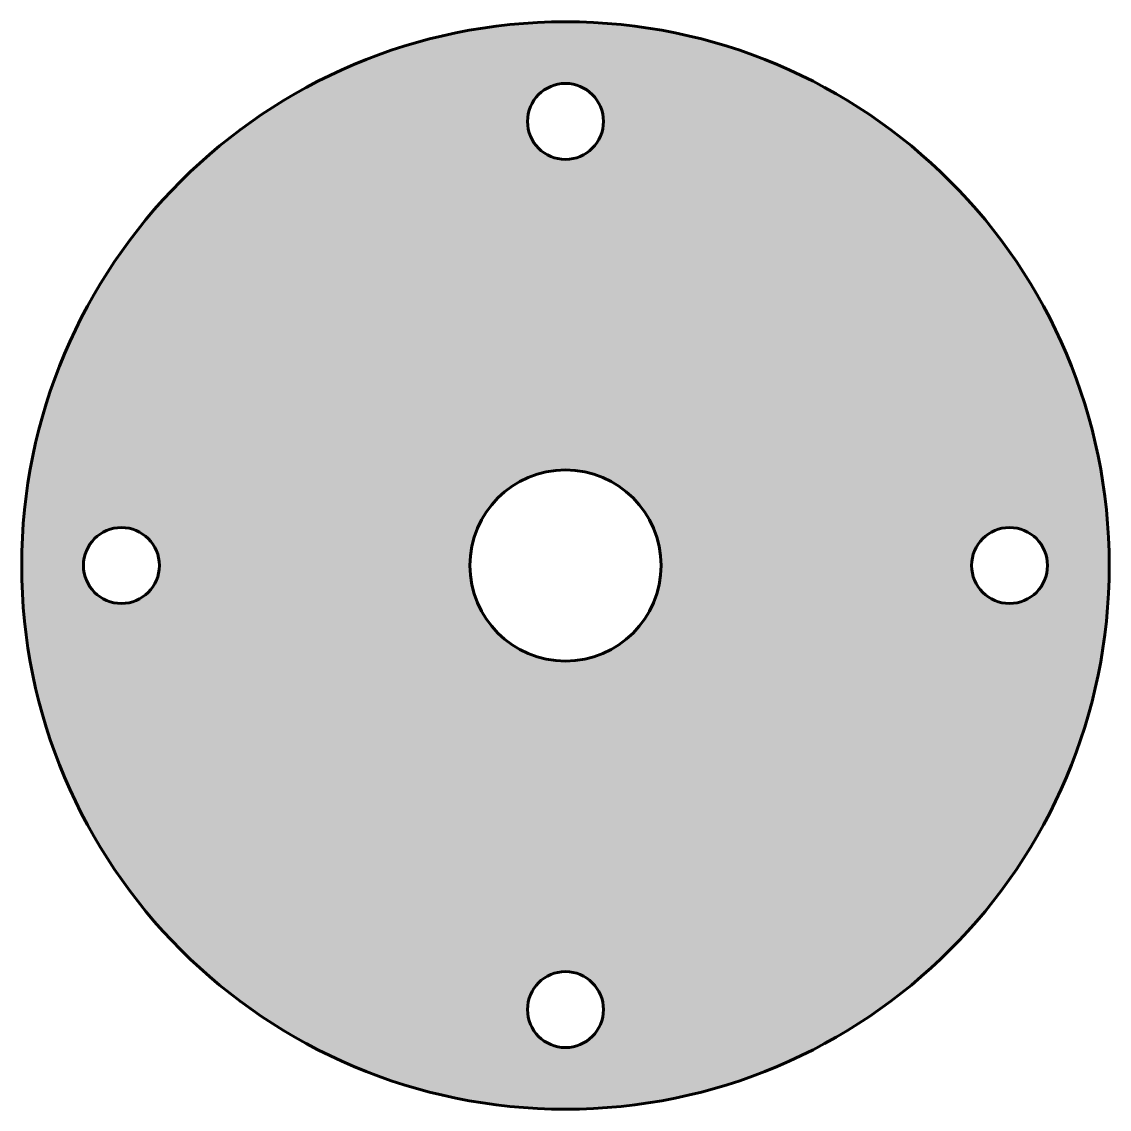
# Model space of a CAD drawing. Header units: inches. Extents: x -22.75 to -20.35, y 0.89 to 3.29.
import ezdxf

# ---------------------------------------------------------------- set-up
doc = ezdxf.new("R2010")
doc.units = ezdxf.units.IN
doc.header["$MEASUREMENT"] = 0
doc.layers.add('Sink', color=7, linetype='Continuous', lineweight=60)

# ---------------------------------------------------------------- blocks, each defined once
blk = doc.blocks.new('*U4')
at = {"layer": 'Sink'}
blk.add_circle((0, 0), 0.0838, dxfattribs=at)
blk = doc.blocks.new('*U5')
at = {"layer": 'Sink', "color": 0, "linetype": 'ByBlock', "lineweight": -2, "transparency": 16777216}
blk.add_blockref('*U4', (-21.5455, 3.0674), dxfattribs=at)
for p, rotation in [((-22.5255, 2.0874), 90), ((-20.5655, 2.0874), 270), ((-21.5455, 1.1074), 180)]:
    blk.add_blockref('*U4', p, dxfattribs=dict(at, rotation=rotation))

msp = doc.modelspace()

# ---------------------------------------------------------------- hatches: boundary and pattern name
at = {"layer": 'Sink'}
h = msp.add_hatch(color=256, dxfattribs=at)
h.dxf.hatch_style = 1
h.paths.add_polyline_path([(-22.7455, 2.0874, 1), (-20.3455, 2.0874, 1)])
h.paths.add_polyline_path([(-21.3345, 2.0874, -1), (-21.7565, 2.0874, -1)], flags=16)
h.paths.add_polyline_path([(-21.6292, 3.0674, -1), (-21.4617, 3.0674, -1)], flags=16)
h.paths.add_polyline_path([(-20.4817, 2.0874, -1), (-20.6492, 2.0874, -1)], flags=16)
h.paths.add_polyline_path([(-22.4417, 2.0874, -1), (-22.6092, 2.0874, -1)], flags=16)
h.paths.add_polyline_path([(-21.4617, 1.1074, -1), (-21.6292, 1.1074, -1)], flags=16)

# ---------------------------------------------------------------- linework, layer by layer
for radius in [1.2, 0.211]:
    msp.add_circle((-21.5455, 2.0874), radius, dxfattribs=at)

# ---------------------------------------------------------------- block references
msp.add_blockref('*U5', (0, 0), dxfattribs=at)

doc.saveas('drawing.dxf')
